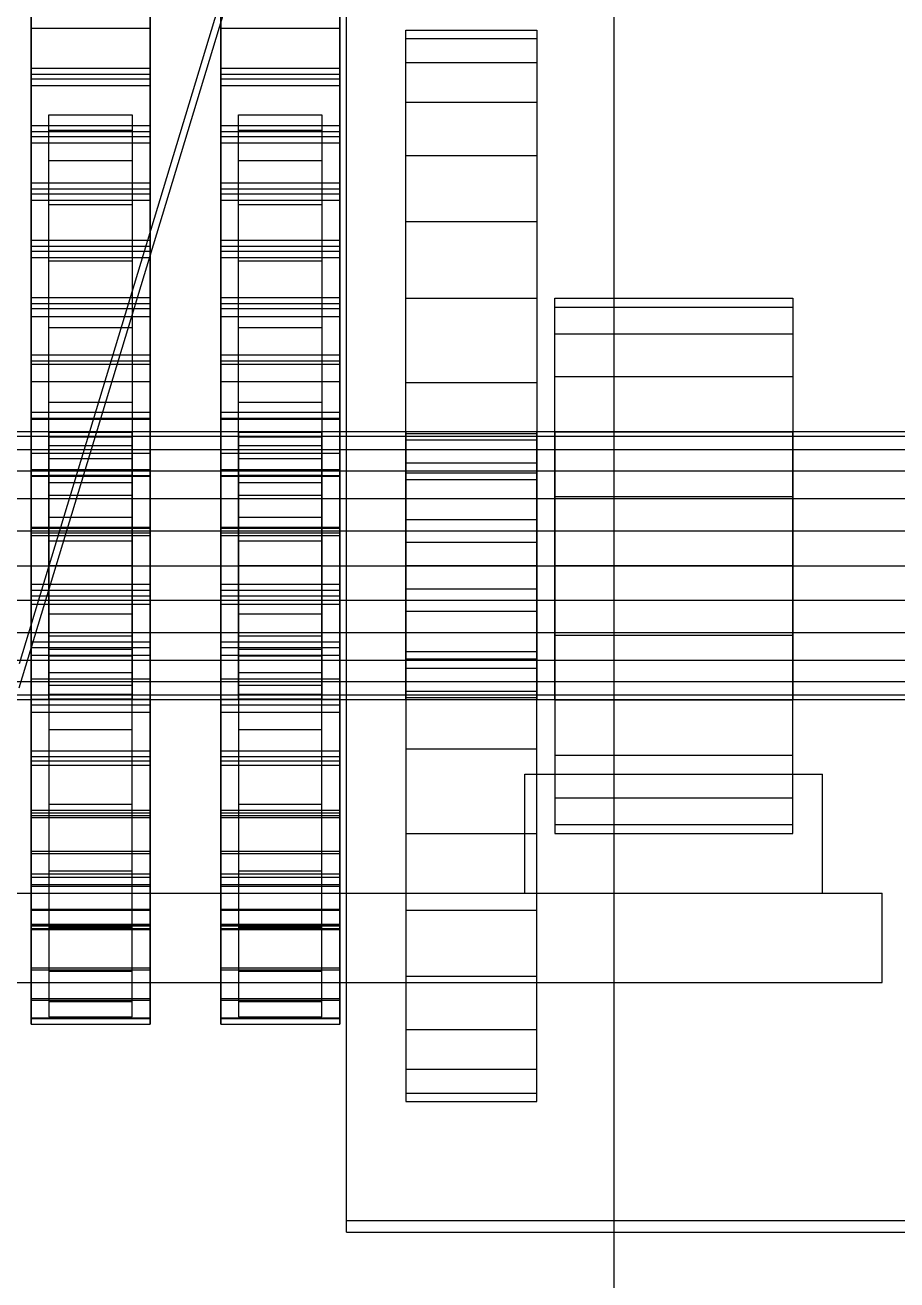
# Model space of a CAD drawing. Header units: millimetres. Extents: x -191664 to 191490, y -197311 to 10263.
# Drawn here: x 3951 to 4097.5, y -140303.5 to -140092.6 of the extents above; entities that cross this region are included whole.
import ezdxf

# ---------------------------------------------------------------- set-up
doc = ezdxf.new("R2010")
doc.units = ezdxf.units.MM
doc.layers.add('DET_secador_frontal', color=7, linetype='Continuous', lineweight=0)
doc.layers.add('R15_COTAS_TRANSPORTE_P', color=1, linetype='Continuous', lineweight=0)
doc.dimstyles.new('PLANTA_20', dxfattribs={"dimtxt": 50, "dimasz": 30, "dimexe": 30, "dimexo": 16, "dimgap": 20, "dimtad": 1, "dimtih": 1, "dimtoh": 1, "dimdec": 1, "dimzin": 0, "dimdsep": 46, "dimcen": 0.09, "dimadec": 0, "dimazin": 0, "dimtfac": 1, "dimtdec": 4, "dimtofl": 0, "dimtmove": 0, "dimatfit": 3, "dimfxl": 1, "dimtolj": 1, "dimtzin": 0, "dimarcsym": 0})

# ---------------------------------------------------------------- blocks, each defined once
blk = doc.blocks.new('*D133')
at = {"layer": 'Defpoints', "color": 0, "transparency": 16777216}
for p in [(439.69, -194147.98), (217.89, -194406.09), (-500, -194490), (-500, -194490), (500, -194490)]:
    blk.add_point(p, dxfattribs=at)
at = {"layer": 'R15_COTAS_TRANSPORTE_P', "color": 0, "lineweight": -2, "transparency": 16777216}
blk.add_arc((-500, -194490), 722.77, 2.37834, 17.62166, dxfattribs=at)
at = {"layer": 'R15_COTAS_TRANSPORTE_P', "color": 0, "transparency": 16777216}
for points in [[(184.12, -194272.81), (193.59, -194269.58), (179.18, -194242.8)], [(227.15, -194459.9), (217.15, -194460.11), (222.77, -194490)]]:
    blk.add_solid(points, dxfattribs=at)

msp = doc.modelspace()

# ---------------------------------------------------------------- linework, layer by layer
at = {"layer": 'DET_secador_frontal', "color": 55, "true_color": 0xb9a24b}
for p, q in [((4005, -140293.5), (4005, -139793.5)), ((4005, -140293.5), (4132, -140293.5)), ((4005, -140295.5), (4005, -140293.5)), ((4005, -140295.5), (4132, -140295.5))]:
    msp.add_line(p, q, dxfattribs=at)
at = {"layer": 'DET_secador_frontal', "color": 253, "true_color": 0x8d9da5}
for p, q in [((4050, -139870), (3950, -140200)), ((3950, -140204), (4050, -139874))]:
    msp.add_line(p, q, dxfattribs=at)
at = {"layer": 'DET_secador_frontal', "color": 252, "true_color": 0x798e91}
msp.add_line((4050, -140470), (4050, -139870), dxfattribs=at)
at = {"layer": 'DET_secador_frontal', "color": 8, "true_color": 0x657a85}
for p, q in [((3952, -140083.52), (3952, -140093.16)), ((3972, -140093.16), (3972, -140083.52)), ((3983.88, -140083.52), (3983.88, -140093.16)), ((4003.88, -140093.16), (4003.88, -140083.52)), ((3952, -140099.87), (3952, -140090.23)), ((3952, -140091.28), (3952, -140100.92)), ((3952, -140091.28), (3952, -140099.87)), ((3972, -140090.23), (3972, -140099.87)), ((3972, -140100.92), (3972, -140091.28)), ((3972, -140099.87), (3972, -140091.28)), ((3983.88, -140099.87), (3983.88, -140090.23)), ((3983.88, -140091.28), (3983.88, -140100.92)), ((3983.88, -140091.28), (3983.88, -140099.87)), ((4003.88, -140090.23), (4003.88, -140099.87)), ((4003.88, -140100.92), (4003.88, -140091.28)), ((4003.88, -140099.87), (4003.88, -140091.28)), ((3952, -140101.74), (3952, -140092.1)), ((3952, -140093.16), (3972, -140093.16)), ((3952, -140101.74), (3952, -140093.16)), ((3952, -140093.16), (3952, -140102.79)), ((3972, -140092.1), (3972, -140101.74)), ((3972, -140093.16), (3972, -140101.74)), ((3972, -140102.79), (3972, -140093.16)), ((3983.88, -140101.74), (3983.88, -140092.1)), ((3983.88, -140093.16), (4003.88, -140093.16)), ((3983.88, -140101.74), (3983.88, -140093.16)), ((3983.88, -140093.16), (3983.88, -140102.79)), ((4003.88, -140092.1), (4003.88, -140101.74)), ((4003.88, -140093.16), (4003.88, -140101.74)), ((4003.88, -140102.79), (4003.88, -140093.16)), ((3952, -140109.51), (3952, -140099.87)), ((3952, -140099.87), (3972, -140099.87)), ((3972, -140100.92), (3952, -140100.92)), ((3952, -140100.92), (3952, -140110.56)), ((3952, -140100.92), (3952, -140109.51)), ((3972, -140101.74), (3952, -140101.74)), ((3952, -140111.38), (3952, -140101.74)), ((3972, -140099.87), (3972, -140109.51)), ((3972, -140110.56), (3972, -140100.92)), ((3972, -140109.51), (3972, -140100.92)), ((3972, -140101.74), (3972, -140111.38)), ((3983.88, -140109.51), (3983.88, -140099.87)), ((3983.88, -140099.87), (4003.88, -140099.87)), ((4003.88, -140100.92), (3983.88, -140100.92)), ((3983.88, -140100.92), (3983.88, -140110.56)), ((3983.88, -140100.92), (3983.88, -140109.51)), ((4003.88, -140101.74), (3983.88, -140101.74)), ((3983.88, -140111.38), (3983.88, -140101.74)), ((4003.88, -140099.87), (4003.88, -140109.51)), ((4003.88, -140110.56), (4003.88, -140100.92)), ((4003.88, -140109.51), (4003.88, -140100.92)), ((4003.88, -140101.74), (4003.88, -140111.38)), ((3952, -140102.79), (3972, -140102.79)), ((3952, -140111.38), (3952, -140102.79)), ((3952, -140102.79), (3952, -140112.43)), ((3972, -140102.79), (3972, -140111.38)), ((3972, -140112.43), (3972, -140102.79)), ((3983.88, -140102.79), (4003.88, -140102.79)), ((3983.88, -140111.38), (3983.88, -140102.79)), ((3983.88, -140102.79), (3983.88, -140112.43)), ((4003.88, -140102.79), (4003.88, -140111.38)), ((4003.88, -140112.43), (4003.88, -140102.79)), ((3952, -140119.14), (3952, -140109.51)), ((3952, -140109.51), (3972, -140109.51)), ((3972, -140109.51), (3972, -140119.14)), ((3983.88, -140119.14), (3983.88, -140109.51)), ((3983.88, -140109.51), (4003.88, -140109.51)), ((4003.88, -140109.51), (4003.88, -140119.14)), ((3972, -140110.56), (3952, -140110.56)), ((3952, -140110.56), (3952, -140120.2)), ((3952, -140110.56), (3952, -140119.14)), ((3972, -140111.38), (3952, -140111.38)), ((3952, -140121.02), (3952, -140111.38)), ((3952, -140112.43), (3972, -140112.43)), ((3952, -140121.02), (3952, -140112.43)), ((3952, -140112.43), (3952, -140122.07)), ((3972, -140120.2), (3972, -140110.56)), ((3972, -140119.14), (3972, -140110.56)), ((3972, -140111.38), (3972, -140121.02)), ((3972, -140112.43), (3972, -140121.02)), ((3972, -140122.07), (3972, -140112.43)), ((4003.88, -140110.56), (3983.88, -140110.56)), ((3983.88, -140110.56), (3983.88, -140120.2)), ((3983.88, -140110.56), (3983.88, -140119.14)), ((4003.88, -140111.38), (3983.88, -140111.38)), ((3983.88, -140121.02), (3983.88, -140111.38)), ((3983.88, -140112.43), (4003.88, -140112.43)), ((3983.88, -140121.02), (3983.88, -140112.43)), ((3983.88, -140112.43), (3983.88, -140122.07)), ((4003.88, -140120.2), (4003.88, -140110.56)), ((4003.88, -140119.14), (4003.88, -140110.56)), ((4003.88, -140111.38), (4003.88, -140121.02)), ((4003.88, -140112.43), (4003.88, -140121.02)), ((4003.88, -140122.07), (4003.88, -140112.43)), ((3952, -140128.78), (3952, -140119.14)), ((3952, -140119.14), (3972, -140119.14)), ((3972, -140120.2), (3952, -140120.2)), ((3952, -140120.2), (3952, -140129.83)), ((3952, -140120.2), (3952, -140128.78)), ((3972, -140119.14), (3972, -140128.78)), ((3972, -140129.83), (3972, -140120.2)), ((3972, -140128.78), (3972, -140120.2)), ((3983.88, -140128.78), (3983.88, -140119.14)), ((3983.88, -140119.14), (4003.88, -140119.14)), ((4003.88, -140120.2), (3983.88, -140120.2)), ((3983.88, -140120.2), (3983.88, -140129.83)), ((3983.88, -140120.2), (3983.88, -140128.78)), ((4003.88, -140119.14), (4003.88, -140128.78)), ((4003.88, -140129.83), (4003.88, -140120.2)), ((4003.88, -140128.78), (4003.88, -140120.2)), ((3972, -140121.02), (3952, -140121.02)), ((3952, -140130.66), (3952, -140121.02)), ((3952, -140122.07), (3972, -140122.07)), ((3952, -140130.66), (3952, -140122.07)), ((3952, -140122.07), (3952, -140131.71)), ((3972, -140121.02), (3972, -140130.66)), ((3972, -140122.07), (3972, -140130.66)), ((3972, -140131.71), (3972, -140122.07)), ((4003.88, -140121.02), (3983.88, -140121.02)), ((3983.88, -140130.66), (3983.88, -140121.02)), ((3983.88, -140122.07), (4003.88, -140122.07)), ((3983.88, -140130.66), (3983.88, -140122.07)), ((3983.88, -140122.07), (3983.88, -140131.71)), ((4003.88, -140121.02), (4003.88, -140130.66)), ((4003.88, -140122.07), (4003.88, -140130.66)), ((4003.88, -140131.71), (4003.88, -140122.07)), ((3952, -140138.42), (3952, -140128.78)), ((3952, -140128.78), (3972, -140128.78)), ((3972, -140128.78), (3972, -140138.42)), ((3983.88, -140138.42), (3983.88, -140128.78)), ((3983.88, -140128.78), (4003.88, -140128.78)), ((4003.88, -140128.78), (4003.88, -140138.42)), ((3972, -140129.83), (3952, -140129.83)), ((3952, -140129.83), (3952, -140139.47)), ((3952, -140129.83), (3952, -140138.42)), ((3972, -140130.66), (3952, -140130.66)), ((3952, -140140.3), (3952, -140130.66)), ((3972, -140139.47), (3972, -140129.83)), ((3972, -140138.42), (3972, -140129.83)), ((3972, -140130.66), (3972, -140140.3)), ((4003.88, -140129.83), (3983.88, -140129.83)), ((3983.88, -140129.83), (3983.88, -140139.47)), ((3983.88, -140129.83), (3983.88, -140138.42)), ((4003.88, -140130.66), (3983.88, -140130.66)), ((3983.88, -140140.3), (3983.88, -140130.66)), ((4003.88, -140139.47), (4003.88, -140129.83)), ((4003.88, -140138.42), (4003.88, -140129.83)), ((4003.88, -140130.66), (4003.88, -140140.3)), ((3952, -140131.71), (3972, -140131.71)), ((3952, -140140.3), (3952, -140131.71)), ((3952, -140131.71), (3952, -140141.6)), ((3972, -140131.71), (3972, -140140.3)), ((3972, -140141.6), (3972, -140131.71)), ((3983.88, -140131.71), (4003.88, -140131.71)), ((3983.88, -140140.3), (3983.88, -140131.71)), ((3983.88, -140131.71), (3983.88, -140141.6)), ((4003.88, -140131.71), (4003.88, -140140.3)), ((4003.88, -140141.6), (4003.88, -140131.71)), ((3952, -140148.06), (3952, -140138.42)), ((3952, -140138.42), (3972, -140138.42)), ((3972, -140139.47), (3952, -140139.47)), ((3952, -140139.47), (3952, -140149.11)), ((3952, -140139.47), (3952, -140148.06)), ((3972, -140138.42), (3972, -140148.06)), ((3972, -140149.11), (3972, -140139.47)), ((3972, -140148.06), (3972, -140139.47)), ((3983.88, -140148.06), (3983.88, -140138.42)), ((3983.88, -140138.42), (4003.88, -140138.42)), ((4003.88, -140139.47), (3983.88, -140139.47)), ((3983.88, -140139.47), (3983.88, -140149.11)), ((3983.88, -140139.47), (3983.88, -140148.06)), ((4003.88, -140138.42), (4003.88, -140148.06)), ((4003.88, -140149.11), (4003.88, -140139.47)), ((4003.88, -140148.06), (4003.88, -140139.47)), ((3972, -140140.3), (3952, -140140.3)), ((3952, -140149.68), (3952, -140140.3)), ((3952, -140141.6), (3972, -140141.6)), ((3952, -140149.68), (3952, -140141.6)), ((3952, -140141.6), (3952, -140152.51)), ((3972, -140140.3), (3972, -140149.68)), ((3972, -140141.6), (3972, -140149.68)), ((3972, -140152.51), (3972, -140141.6)), ((4003.88, -140140.3), (3983.88, -140140.3)), ((3983.88, -140149.68), (3983.88, -140140.3)), ((3983.88, -140141.6), (4003.88, -140141.6)), ((3983.88, -140149.68), (3983.88, -140141.6)), ((3983.88, -140141.6), (3983.88, -140152.51)), ((4003.88, -140140.3), (4003.88, -140149.68)), ((4003.88, -140141.6), (4003.88, -140149.68)), ((4003.88, -140152.51), (4003.88, -140141.6)), ((3952, -140157.7), (3952, -140148.06)), ((3952, -140148.06), (3972, -140148.06)), ((3972, -140148.06), (3972, -140157.7)), ((3983.88, -140157.7), (3983.88, -140148.06)), ((3983.88, -140148.06), (4003.88, -140148.06)), ((4003.88, -140148.06), (4003.88, -140157.7)), ((3972, -140149.11), (3952, -140149.11)), ((3952, -140149.11), (3952, -140158.75)), ((3952, -140149.11), (3952, -140157.7)), ((3972, -140149.68), (3952, -140149.68)), ((3952, -140158.9), (3952, -140149.68)), ((3972, -140158.75), (3972, -140149.11)), ((3972, -140157.7), (3972, -140149.11)), ((3972, -140149.68), (3972, -140158.9)), ((4003.88, -140149.11), (3983.88, -140149.11)), ((3983.88, -140149.11), (3983.88, -140158.75)), ((3983.88, -140149.11), (3983.88, -140157.7)), ((4003.88, -140149.68), (3983.88, -140149.68)), ((3983.88, -140158.9), (3983.88, -140149.68)), ((4003.88, -140158.75), (4003.88, -140149.11)), ((4003.88, -140157.7), (4003.88, -140149.11)), ((4003.88, -140149.68), (4003.88, -140158.9)), ((3952, -140152.51), (3972, -140152.51)), ((3952, -140158.9), (3952, -140152.51)), ((3952, -140152.51), (3952, -140164.58)), ((3972, -140152.51), (3972, -140158.9)), ((3972, -140164.58), (3972, -140152.51)), ((3983.88, -140152.51), (4003.88, -140152.51)), ((3983.88, -140158.9), (3983.88, -140152.51)), ((3983.88, -140152.51), (3983.88, -140164.58)), ((4003.88, -140152.51), (4003.88, -140158.9)), ((4003.88, -140164.58), (4003.88, -140152.51)), ((3952, -140167.34), (3952, -140157.7)), ((3952, -140157.7), (3972, -140157.7)), ((3972, -140158.75), (3952, -140158.75)), ((3952, -140158.75), (3952, -140168.39)), ((3952, -140158.75), (3952, -140167.34)), ((3972, -140157.7), (3972, -140167.34)), ((3972, -140168.39), (3972, -140158.75)), ((3972, -140167.34), (3972, -140158.75)), ((3983.88, -140167.34), (3983.88, -140157.7)), ((3983.88, -140157.7), (4003.88, -140157.7)), ((4003.88, -140158.75), (3983.88, -140158.75)), ((3983.88, -140158.75), (3983.88, -140168.39)), ((3983.88, -140158.75), (3983.88, -140167.34)), ((4003.88, -140157.7), (4003.88, -140167.34)), ((4003.88, -140168.39), (4003.88, -140158.75)), ((4003.88, -140167.34), (4003.88, -140158.75)), ((3972, -140158.9), (3952, -140158.9)), ((3952, -140168.48), (3952, -140158.9)), ((3972, -140158.9), (3972, -140168.48)), ((4003.88, -140158.9), (3983.88, -140158.9)), ((3983.88, -140168.48), (3983.88, -140158.9)), ((4003.88, -140158.9), (4003.88, -140168.48)), ((3952, -140164.58), (3972, -140164.58)), ((3952, -140168.48), (3952, -140164.58)), ((3952, -140164.58), (3952, -140177.17)), ((3972, -140164.58), (3972, -140168.48)), ((3972, -140177.17), (3972, -140164.58)), ((3983.88, -140164.58), (4003.88, -140164.58)), ((3983.88, -140168.48), (3983.88, -140164.58)), ((3983.88, -140164.58), (3983.88, -140177.17)), ((4003.88, -140164.58), (4003.88, -140168.48)), ((4003.88, -140177.17), (4003.88, -140164.58)), ((3952, -140176.98), (3952, -140167.34)), ((3952, -140167.34), (3972, -140167.34)), ((3972, -140168.39), (3952, -140168.39)), ((3952, -140168.39), (3952, -140178.03)), ((3952, -140168.39), (3952, -140176.98)), ((3972, -140168.48), (3952, -140168.48)), ((3952, -140178.47), (3952, -140168.48)), ((3972, -140167.34), (3972, -140176.98)), ((3972, -140178.03), (3972, -140168.39)), ((3972, -140176.98), (3972, -140168.39)), ((3972, -140168.48), (3972, -140178.47)), ((3983.88, -140176.98), (3983.88, -140167.34)), ((3983.88, -140167.34), (4003.88, -140167.34)), ((4003.88, -140168.39), (3983.88, -140168.39)), ((3983.88, -140168.39), (3983.88, -140178.03)), ((3983.88, -140168.39), (3983.88, -140176.98)), ((4003.88, -140168.48), (3983.88, -140168.48)), ((3983.88, -140178.47), (3983.88, -140168.48)), ((4003.88, -140167.34), (4003.88, -140176.98)), ((4003.88, -140178.03), (4003.88, -140168.39)), ((4003.88, -140176.98), (4003.88, -140168.39)), ((4003.88, -140168.48), (4003.88, -140178.47)), ((3952, -140186.61), (3952, -140176.98)), ((3952, -140176.98), (3972, -140176.98)), ((3952, -140177.17), (3972, -140177.17)), ((3952, -140178.47), (3952, -140177.17)), ((3952, -140177.17), (3952, -140189.93)), ((3972, -140176.98), (3972, -140186.61)), ((3972, -140177.17), (3972, -140178.47)), ((3972, -140189.93), (3972, -140177.17)), ((3983.88, -140186.61), (3983.88, -140176.98)), ((3983.88, -140176.98), (4003.88, -140176.98)), ((3983.88, -140177.17), (4003.88, -140177.17)), ((3983.88, -140178.47), (3983.88, -140177.17)), ((3983.88, -140177.17), (3983.88, -140189.93)), ((4003.88, -140176.98), (4003.88, -140186.61)), ((4003.88, -140177.17), (4003.88, -140178.47)), ((4003.88, -140189.93), (4003.88, -140177.17)), ((3972, -140178.03), (3952, -140178.03)), ((3952, -140178.03), (3952, -140187.67)), ((3952, -140178.03), (3952, -140186.61)), ((3972, -140178.47), (3952, -140178.47)), ((3952, -140188.6), (3952, -140178.47)), ((3972, -140187.67), (3972, -140178.03)), ((3972, -140186.61), (3972, -140178.03)), ((3972, -140178.47), (3972, -140188.6)), ((4003.88, -140178.03), (3983.88, -140178.03)), ((3983.88, -140178.03), (3983.88, -140187.67)), ((3983.88, -140178.03), (3983.88, -140186.61)), ((4003.88, -140178.47), (3983.88, -140178.47)), ((3983.88, -140188.6), (3983.88, -140178.47)), ((4003.88, -140187.67), (4003.88, -140178.03)), ((4003.88, -140186.61), (4003.88, -140178.03)), ((4003.88, -140178.47), (4003.88, -140188.6)), ((3952, -140196.25), (3952, -140186.61)), ((3952, -140186.61), (3972, -140186.61)), ((3972, -140187.67), (3952, -140187.67)), ((3952, -140187.67), (3952, -140197.3)), ((3952, -140187.67), (3952, -140196.25)), ((3972, -140186.61), (3972, -140196.25)), ((3972, -140197.3), (3972, -140187.67)), ((3972, -140196.25), (3972, -140187.67)), ((3983.88, -140196.25), (3983.88, -140186.61)), ((3983.88, -140186.61), (4003.88, -140186.61)), ((4003.88, -140187.67), (3983.88, -140187.67)), ((3983.88, -140187.67), (3983.88, -140197.3)), ((3983.88, -140187.67), (3983.88, -140196.25)), ((4003.88, -140186.61), (4003.88, -140196.25)), ((4003.88, -140197.3), (4003.88, -140187.67)), ((4003.88, -140196.25), (4003.88, -140187.67)), ((3972, -140188.6), (3952, -140188.6)), ((3952, -140188.6), (3952, -140189.93)), ((3952, -140198.59), (3952, -140188.6)), ((3952, -140189.93), (3972, -140189.93)), ((3952, -140189.93), (3952, -140202.51)), ((3972, -140189.93), (3972, -140188.6)), ((3972, -140188.6), (3972, -140198.59)), ((3972, -140202.51), (3972, -140189.93)), ((4003.88, -140188.6), (3983.88, -140188.6)), ((3983.88, -140188.6), (3983.88, -140189.93)), ((3983.88, -140198.59), (3983.88, -140188.6)), ((3983.88, -140189.93), (4003.88, -140189.93)), ((3983.88, -140189.93), (3983.88, -140202.51)), ((4003.88, -140189.93), (4003.88, -140188.6)), ((4003.88, -140188.6), (4003.88, -140198.59)), ((4003.88, -140202.51), (4003.88, -140189.93)), ((3952, -140205.89), (3952, -140196.25)), ((3952, -140196.25), (3972, -140196.25)), ((3972, -140196.25), (3972, -140205.89)), ((3983.88, -140205.89), (3983.88, -140196.25)), ((3983.88, -140196.25), (4003.88, -140196.25)), ((4003.88, -140196.25), (4003.88, -140205.89)), ((3972, -140197.3), (3952, -140197.3)), ((3952, -140197.3), (3952, -140206.94)), ((3952, -140197.3), (3952, -140205.89)), ((3972, -140198.59), (3952, -140198.59)), ((3952, -140198.59), (3952, -140202.51)), ((3952, -140208.17), (3952, -140198.59)), ((3972, -140206.94), (3972, -140197.3)), ((3972, -140205.89), (3972, -140197.3)), ((3972, -140202.51), (3972, -140198.59)), ((3972, -140198.59), (3972, -140208.17)), ((4003.88, -140197.3), (3983.88, -140197.3)), ((3983.88, -140197.3), (3983.88, -140206.94)), ((3983.88, -140197.3), (3983.88, -140205.89)), ((4003.88, -140198.59), (3983.88, -140198.59)), ((3983.88, -140198.59), (3983.88, -140202.51)), ((3983.88, -140208.17), (3983.88, -140198.59)), ((4003.88, -140206.94), (4003.88, -140197.3)), ((4003.88, -140205.89), (4003.88, -140197.3)), ((4003.88, -140202.51), (4003.88, -140198.59)), ((4003.88, -140198.59), (4003.88, -140208.17)), ((3952, -140202.51), (3972, -140202.51)), ((3952, -140202.51), (3952, -140214.57)), ((3972, -140214.57), (3972, -140202.51)), ((3983.88, -140202.51), (4003.88, -140202.51)), ((3983.88, -140202.51), (3983.88, -140214.57)), ((4003.88, -140214.57), (4003.88, -140202.51)), ((3952, -140215.53), (3952, -140205.89)), ((3952, -140205.89), (3972, -140205.89)), ((3972, -140206.94), (3952, -140206.94)), ((3952, -140206.94), (3952, -140216.31)), ((3952, -140206.94), (3952, -140215.53)), ((3972, -140205.89), (3972, -140215.53)), ((3972, -140216.31), (3972, -140206.94)), ((3972, -140215.53), (3972, -140206.94)), ((3983.88, -140215.53), (3983.88, -140205.89)), ((3983.88, -140205.89), (4003.88, -140205.89)), ((4003.88, -140206.94), (3983.88, -140206.94)), ((3983.88, -140206.94), (3983.88, -140216.31)), ((3983.88, -140206.94), (3983.88, -140215.53)), ((4003.88, -140205.89), (4003.88, -140215.53)), ((4003.88, -140216.31), (4003.88, -140206.94)), ((4003.88, -140215.53), (4003.88, -140206.94)), ((3972, -140208.17), (3952, -140208.17)), ((3952, -140208.17), (3952, -140214.57)), ((3952, -140217.07), (3952, -140208.17)), ((3972, -140214.57), (3972, -140208.17)), ((3972, -140208.17), (3972, -140217.07)), ((4003.88, -140208.17), (3983.88, -140208.17)), ((3983.88, -140208.17), (3983.88, -140214.57)), ((3983.88, -140217.07), (3983.88, -140208.17)), ((4003.88, -140214.57), (4003.88, -140208.17)), ((4003.88, -140208.17), (4003.88, -140217.07)), ((3952, -140214.57), (3972, -140214.57)), ((3952, -140214.57), (3952, -140225.78)), ((3952, -140225.44), (3952, -140215.53)), ((3952, -140215.53), (3972, -140215.53)), ((3972, -140225.78), (3972, -140214.57)), ((3972, -140215.53), (3972, -140225.44)), ((3983.88, -140214.57), (4003.88, -140214.57)), ((3983.88, -140214.57), (3983.88, -140225.78)), ((3983.88, -140225.44), (3983.88, -140215.53)), ((3983.88, -140215.53), (4003.88, -140215.53)), ((4003.88, -140225.78), (4003.88, -140214.57)), ((4003.88, -140215.53), (4003.88, -140225.44)), ((3972, -140216.31), (3952, -140216.31)), ((3952, -140216.31), (3952, -140224.62)), ((3952, -140216.31), (3952, -140225.44)), ((3972, -140217.07), (3952, -140217.07)), ((3952, -140217.07), (3952, -140225.78)), ((3952, -140225.05), (3952, -140217.07)), ((3972, -140224.62), (3972, -140216.31)), ((3972, -140225.44), (3972, -140216.31)), ((3972, -140225.78), (3972, -140217.07)), ((3972, -140217.07), (3972, -140225.05)), ((4003.88, -140216.31), (3983.88, -140216.31)), ((3983.88, -140216.31), (3983.88, -140224.62)), ((3983.88, -140216.31), (3983.88, -140225.44)), ((4003.88, -140217.07), (3983.88, -140217.07)), ((3983.88, -140217.07), (3983.88, -140225.78)), ((3983.88, -140225.05), (3983.88, -140217.07)), ((4003.88, -140224.62), (4003.88, -140216.31)), ((4003.88, -140225.44), (4003.88, -140216.31)), ((4003.88, -140225.78), (4003.88, -140217.07)), ((4003.88, -140217.07), (4003.88, -140225.05)), ((3972, -140224.62), (3952, -140224.62)), ((3952, -140224.62), (3952, -140231.53)), ((3952, -140224.62), (3952, -140235.29)), ((3972, -140225.05), (3952, -140225.05)), ((3952, -140225.05), (3952, -140235.83)), ((3952, -140231.89), (3952, -140225.05)), ((3952, -140235.29), (3952, -140225.44)), ((3952, -140225.44), (3972, -140225.44)), ((3952, -140225.78), (3972, -140225.78)), ((3952, -140225.78), (3952, -140235.83)), ((3972, -140231.53), (3972, -140224.62)), ((3972, -140235.29), (3972, -140224.62)), ((3972, -140235.83), (3972, -140225.05)), ((3972, -140225.05), (3972, -140231.89)), ((3972, -140225.44), (3972, -140235.29)), ((3972, -140235.83), (3972, -140225.78)), ((4003.88, -140224.62), (3983.88, -140224.62)), ((3983.88, -140224.62), (3983.88, -140231.53)), ((3983.88, -140224.62), (3983.88, -140235.29)), ((4003.88, -140225.05), (3983.88, -140225.05)), ((3983.88, -140225.05), (3983.88, -140235.83)), ((3983.88, -140231.89), (3983.88, -140225.05)), ((3983.88, -140235.29), (3983.88, -140225.44)), ((3983.88, -140225.44), (4003.88, -140225.44)), ((3983.88, -140225.78), (4003.88, -140225.78)), ((3983.88, -140225.78), (3983.88, -140235.83)), ((4003.88, -140231.53), (4003.88, -140224.62)), ((4003.88, -140235.29), (4003.88, -140224.62)), ((4003.88, -140235.83), (4003.88, -140225.05)), ((4003.88, -140225.05), (4003.88, -140231.89)), ((4003.88, -140225.44), (4003.88, -140235.29)), ((4003.88, -140235.83), (4003.88, -140225.78)), ((3972, -140231.53), (3952, -140231.53)), ((3952, -140231.53), (3952, -140237.12)), ((3952, -140231.53), (3952, -140244)), ((3972, -140231.89), (3952, -140231.89)), ((3952, -140231.89), (3952, -140244.45)), ((3952, -140237.4), (3952, -140231.89)), ((3972, -140237.12), (3972, -140231.53)), ((3972, -140244), (3972, -140231.53)), ((3972, -140244.45), (3972, -140231.89)), ((3972, -140231.89), (3972, -140237.4)), ((4003.88, -140231.53), (3983.88, -140231.53)), ((3983.88, -140231.53), (3983.88, -140237.12)), ((3983.88, -140231.53), (3983.88, -140244)), ((4003.88, -140231.89), (3983.88, -140231.89)), ((3983.88, -140231.89), (3983.88, -140244.45)), ((3983.88, -140237.4), (3983.88, -140231.89)), ((4003.88, -140237.12), (4003.88, -140231.53)), ((4003.88, -140244), (4003.88, -140231.53)), ((4003.88, -140244.45), (4003.88, -140231.89)), ((4003.88, -140231.89), (4003.88, -140237.4)), ((3952, -140244), (3952, -140235.29)), ((3952, -140235.29), (3972, -140235.29)), ((3952, -140235.83), (3972, -140235.83)), ((3952, -140235.83), (3952, -140244.45)), ((3972, -140235.29), (3972, -140244)), ((3972, -140244.45), (3972, -140235.83)), ((3983.88, -140244), (3983.88, -140235.29)), ((3983.88, -140235.29), (4003.88, -140235.29)), ((3983.88, -140235.83), (4003.88, -140235.83)), ((3983.88, -140235.83), (3983.88, -140244.45)), ((4003.88, -140235.29), (4003.88, -140244)), ((4003.88, -140244.45), (4003.88, -140235.83)), ((3972, -140237.12), (3952, -140237.12)), ((3952, -140237.12), (3952, -140241.25)), ((3952, -140237.12), (3952, -140251.04)), ((3972, -140237.4), (3952, -140237.4)), ((3952, -140237.4), (3952, -140251.39)), ((3952, -140241.44), (3952, -140237.4)), ((3972, -140241.25), (3972, -140237.12)), ((3972, -140251.04), (3972, -140237.12)), ((3972, -140251.39), (3972, -140237.4)), ((3972, -140237.4), (3972, -140241.44)), ((4003.88, -140237.12), (3983.88, -140237.12)), ((3983.88, -140237.12), (3983.88, -140241.25)), ((3983.88, -140237.12), (3983.88, -140251.04)), ((4003.88, -140237.4), (3983.88, -140237.4)), ((3983.88, -140237.4), (3983.88, -140251.39)), ((3983.88, -140241.44), (3983.88, -140237.4)), ((4003.88, -140241.25), (4003.88, -140237.12)), ((4003.88, -140251.04), (4003.88, -140237.12)), ((4003.88, -140251.39), (4003.88, -140237.4)), ((4003.88, -140237.4), (4003.88, -140241.44)), ((3972, -140241.25), (3952, -140241.25)), ((3952, -140241.25), (3952, -140243.79)), ((3952, -140241.25), (3952, -140256.24)), ((3972, -140241.44), (3952, -140241.44)), ((3952, -140241.44), (3952, -140256.48)), ((3952, -140243.88), (3952, -140241.44)), ((3972, -140243.79), (3972, -140241.25)), ((3972, -140256.24), (3972, -140241.25)), ((3972, -140256.48), (3972, -140241.44)), ((3972, -140241.44), (3972, -140243.88)), ((4003.88, -140241.25), (3983.88, -140241.25)), ((3983.88, -140241.25), (3983.88, -140243.79)), ((3983.88, -140241.25), (3983.88, -140256.24)), ((4003.88, -140241.44), (3983.88, -140241.44)), ((3983.88, -140241.44), (3983.88, -140256.48)), ((3983.88, -140243.88), (3983.88, -140241.44)), ((4003.88, -140243.79), (4003.88, -140241.25)), ((4003.88, -140256.24), (4003.88, -140241.25)), ((4003.88, -140256.48), (4003.88, -140241.44)), ((4003.88, -140241.44), (4003.88, -140243.88)), ((3972, -140243.79), (3952, -140243.79)), ((3952, -140243.79), (3952, -140244.68)), ((3952, -140243.79), (3952, -140259.44)), ((3972, -140243.88), (3952, -140243.88)), ((3952, -140243.88), (3952, -140259.56)), ((3952, -140244.68), (3952, -140243.88)), ((3952, -140251.04), (3952, -140244)), ((3952, -140244), (3972, -140244)), ((3952, -140244.45), (3972, -140244.45)), ((3952, -140244.45), (3952, -140251.39)), ((3972, -140244.68), (3952, -140244.68)), ((3952, -140244.68), (3952, -140260.55)), ((3972, -140244.68), (3972, -140243.79)), ((3972, -140259.44), (3972, -140243.79)), ((3972, -140259.56), (3972, -140243.88)), ((3972, -140243.88), (3972, -140244.68)), ((3972, -140244), (3972, -140251.04)), ((3972, -140251.39), (3972, -140244.45)), ((3972, -140260.55), (3972, -140244.68)), ((4003.88, -140243.79), (3983.88, -140243.79)), ((3983.88, -140243.79), (3983.88, -140244.68)), ((3983.88, -140243.79), (3983.88, -140259.44)), ((4003.88, -140243.88), (3983.88, -140243.88)), ((3983.88, -140243.88), (3983.88, -140259.56)), ((3983.88, -140244.68), (3983.88, -140243.88)), ((3983.88, -140251.04), (3983.88, -140244)), ((3983.88, -140244), (4003.88, -140244)), ((3983.88, -140244.45), (4003.88, -140244.45)), ((3983.88, -140244.45), (3983.88, -140251.39)), ((4003.88, -140244.68), (3983.88, -140244.68)), ((3983.88, -140244.68), (3983.88, -140260.55)), ((4003.88, -140244.68), (4003.88, -140243.79)), ((4003.88, -140259.44), (4003.88, -140243.79)), ((4003.88, -140259.56), (4003.88, -140243.88)), ((4003.88, -140243.88), (4003.88, -140244.68)), ((4003.88, -140244), (4003.88, -140251.04)), ((4003.88, -140251.39), (4003.88, -140244.45)), ((4003.88, -140260.55), (4003.88, -140244.68)), ((3952, -140256.24), (3952, -140251.04)), ((3952, -140251.04), (3972, -140251.04)), ((3952, -140251.39), (3972, -140251.39)), ((3952, -140251.39), (3952, -140256.48)), ((3972, -140251.04), (3972, -140256.24)), ((3972, -140256.48), (3972, -140251.39)), ((3983.88, -140256.24), (3983.88, -140251.04)), ((3983.88, -140251.04), (4003.88, -140251.04)), ((3983.88, -140251.39), (4003.88, -140251.39)), ((3983.88, -140251.39), (3983.88, -140256.48)), ((4003.88, -140251.04), (4003.88, -140256.24)), ((4003.88, -140256.48), (4003.88, -140251.39)), ((3952, -140259.44), (3952, -140256.24)), ((3952, -140256.24), (3972, -140256.24)), ((3952, -140256.48), (3972, -140256.48)), ((3952, -140256.48), (3952, -140259.56)), ((3972, -140256.24), (3972, -140259.44)), ((3972, -140259.56), (3972, -140256.48)), ((3983.88, -140259.44), (3983.88, -140256.24)), ((3983.88, -140256.24), (4003.88, -140256.24)), ((3983.88, -140256.48), (4003.88, -140256.48)), ((3983.88, -140256.48), (3983.88, -140259.56)), ((4003.88, -140256.24), (4003.88, -140259.44)), ((4003.88, -140259.56), (4003.88, -140256.48)), ((3952, -140260.55), (3952, -140259.44)), ((3952, -140259.44), (3972, -140259.44)), ((3952, -140259.56), (3972, -140259.56)), ((3952, -140259.56), (3952, -140260.55)), ((3972, -140259.44), (3972, -140260.55)), ((3972, -140260.55), (3972, -140259.56)), ((3983.88, -140260.55), (3983.88, -140259.44)), ((3983.88, -140259.44), (4003.88, -140259.44)), ((3983.88, -140259.56), (4003.88, -140259.56)), ((3983.88, -140259.56), (3983.88, -140260.55)), ((4003.88, -140259.44), (4003.88, -140260.55)), ((4003.88, -140260.55), (4003.88, -140259.56)), ((3952, -140260.55), (3972, -140260.55)), ((3983.88, -140260.55), (4003.88, -140260.55))]:
    msp.add_line(p, q, dxfattribs=at)
at = {"layer": 'DET_secador_frontal', "color": 252, "true_color": 0x8ba19a}
for p, q in [((4015, -140094.87), (4015, -140093.5)), ((4015, -140093.5), (4037, -140093.5)), ((4015, -140161), (4015, -140093.5)), ((4037, -140093.5), (4037, -140094.87)), ((4037, -140093.5), (4037, -140161)), ((4015, -140098.93), (4015, -140094.87)), ((4015, -140094.87), (4037, -140094.87)), ((4015, -140161.34), (4015, -140094.87)), ((4037, -140094.87), (4037, -140098.93)), ((4037, -140094.87), (4037, -140161.34)), ((4015, -140105.56), (4015, -140098.93)), ((4015, -140098.93), (4037, -140098.93)), ((4015, -140162.36), (4015, -140098.93)), ((4037, -140098.93), (4037, -140105.56)), ((4037, -140098.93), (4037, -140162.36)), ((4015, -140114.56), (4015, -140105.56)), ((4015, -140105.56), (4037, -140105.56)), ((4015, -140164.01), (4015, -140105.56)), ((4037, -140105.56), (4037, -140114.56)), ((4037, -140105.56), (4037, -140164.01)), ((3955, -140110.29), (3955, -140107.71)), ((3955, -140107.71), (3969, -140107.71)), ((3955, -140161.1), (3955, -140107.71)), ((3969, -140107.71), (3969, -140110.29)), ((3969, -140107.71), (3969, -140161.1)), ((3986.88, -140110.29), (3986.88, -140107.71)), ((3986.88, -140107.71), (4000.88, -140107.71)), ((3986.88, -140161.1), (3986.88, -140107.71)), ((4000.88, -140107.71), (4000.88, -140110.29)), ((4000.88, -140107.71), (4000.88, -140161.1)), ((3955, -140115.36), (3955, -140110.29)), ((3955, -140110.29), (3969, -140110.29)), ((3955, -140161.86), (3955, -140110.29)), ((3969, -140110.29), (3969, -140115.36)), ((3969, -140110.29), (3969, -140161.86)), ((3986.88, -140115.36), (3986.88, -140110.29)), ((3986.88, -140110.29), (4000.88, -140110.29)), ((3986.88, -140161.86), (3986.88, -140110.29)), ((4000.88, -140110.29), (4000.88, -140115.36)), ((4000.88, -140110.29), (4000.88, -140161.86)), ((4015, -140125.65), (4015, -140114.56)), ((4015, -140114.56), (4037, -140114.56)), ((4015, -140166.26), (4015, -140114.56)), ((4037, -140114.56), (4037, -140125.65)), ((4037, -140114.56), (4037, -140166.26)), ((3955, -140122.76), (3955, -140115.36)), ((3955, -140115.36), (3969, -140115.36)), ((3955, -140163.36), (3955, -140115.36)), ((3969, -140115.36), (3969, -140122.76)), ((3969, -140115.36), (3969, -140163.36)), ((3986.88, -140122.76), (3986.88, -140115.36)), ((3986.88, -140115.36), (4000.88, -140115.36)), ((3986.88, -140163.36), (3986.88, -140115.36)), ((4000.88, -140115.36), (4000.88, -140122.76)), ((4000.88, -140115.36), (4000.88, -140163.36)), ((3955, -140132.22), (3955, -140122.76)), ((3955, -140122.76), (3969, -140122.76)), ((3955, -140165.54), (3955, -140122.76)), ((3969, -140122.76), (3969, -140132.22)), ((3969, -140122.76), (3969, -140165.54)), ((3986.88, -140132.22), (3986.88, -140122.76)), ((3986.88, -140122.76), (4000.88, -140122.76)), ((3986.88, -140165.54), (3986.88, -140122.76)), ((4000.88, -140122.76), (4000.88, -140132.22)), ((4000.88, -140122.76), (4000.88, -140165.54)), ((4015, -140138.5), (4015, -140125.65)), ((4015, -140125.65), (4037, -140125.65)), ((4015, -140169.04), (4015, -140125.65)), ((4037, -140125.65), (4037, -140138.5)), ((4037, -140125.65), (4037, -140169.04)), ((3955, -140143.43), (3955, -140132.22)), ((3955, -140132.22), (3969, -140132.22)), ((3955, -140168.34), (3955, -140132.22)), ((3969, -140132.22), (3969, -140143.43)), ((3969, -140132.22), (3969, -140168.34)), ((3986.88, -140143.43), (3986.88, -140132.22)), ((3986.88, -140132.22), (4000.88, -140132.22)), ((3986.88, -140168.34), (3986.88, -140132.22)), ((4000.88, -140132.22), (4000.88, -140143.43)), ((4000.88, -140132.22), (4000.88, -140168.34)), ((4015, -140152.72), (4015, -140138.5)), ((4015, -140138.5), (4037, -140138.5)), ((4015, -140172.25), (4015, -140138.5)), ((4037, -140138.5), (4037, -140152.72)), ((4037, -140138.5), (4037, -140172.25)), ((4040, -140140.03), (4040, -140138.5)), ((4040, -140138.5), (4080, -140138.5)), ((4040, -140161), (4040, -140138.5)), ((4080, -140138.5), (4080, -140140.03)), ((4080, -140138.5), (4080, -140161)), ((4040, -140144.53), (4040, -140140.03)), ((4040, -140140.03), (4080, -140140.03)), ((4040, -140161.77), (4040, -140140.03)), ((4080, -140140.03), (4080, -140144.53)), ((4080, -140140.03), (4080, -140161.77)), ((3955, -140156), (3955, -140143.43)), ((3955, -140143.43), (3969, -140143.43)), ((3955, -140171.66), (3955, -140143.43)), ((3969, -140143.43), (3969, -140156)), ((3969, -140143.43), (3969, -140171.66)), ((3986.88, -140156), (3986.88, -140143.43)), ((3986.88, -140143.43), (4000.88, -140143.43)), ((3986.88, -140171.66), (3986.88, -140143.43)), ((4000.88, -140143.43), (4000.88, -140156)), ((4000.88, -140143.43), (4000.88, -140171.66)), ((4040, -140151.68), (4040, -140144.53)), ((4040, -140144.53), (4080, -140144.53)), ((4040, -140164.01), (4040, -140144.53)), ((4080, -140144.53), (4080, -140151.68)), ((4080, -140144.53), (4080, -140164.01)), ((4040, -140161), (4040, -140151.68)), ((4040, -140151.68), (4080, -140151.68)), ((4040, -140167.59), (4040, -140151.68)), ((4080, -140151.68), (4080, -140161)), ((4080, -140151.68), (4080, -140167.59)), ((4015, -140167.87), (4015, -140152.72)), ((4015, -140152.72), (4037, -140152.72)), ((4015, -140175.8), (4015, -140152.72)), ((4037, -140152.72), (4037, -140167.87)), ((4037, -140152.72), (4037, -140175.8)), ((3955, -140169.51), (3955, -140156)), ((3955, -140156), (3969, -140156)), ((3955, -140175.37), (3955, -140156)), ((3969, -140156), (3969, -140169.51)), ((3969, -140156), (3969, -140175.37)), ((3986.88, -140169.51), (3986.88, -140156)), ((3986.88, -140156), (4000.88, -140156)), ((3986.88, -140175.37), (3986.88, -140156)), ((4000.88, -140156), (4000.88, -140169.51)), ((4000.88, -140156), (4000.88, -140175.37)), ((3955, -140161.1), (3955, -140161.86)), ((3969, -140161.1), (3955, -140161.1)), ((3955, -140161.86), (3955, -140163.36)), ((3969, -140161.86), (3955, -140161.86)), ((3969, -140161.86), (3969, -140161.1)), ((3969, -140163.36), (3969, -140161.86)), ((3986.88, -140161.1), (3986.88, -140161.86)), ((4000.88, -140161.1), (3986.88, -140161.1)), ((3986.88, -140161.86), (3986.88, -140163.36)), ((4000.88, -140161.86), (3986.88, -140161.86)), ((4000.88, -140161.86), (4000.88, -140161.1)), ((4000.88, -140163.36), (4000.88, -140161.86)), ((4015, -140161), (4015, -140161.34)), ((4037, -140161), (4015, -140161)), ((4015, -140161.34), (4015, -140162.36)), ((4037, -140161.34), (4015, -140161.34)), ((4015, -140162.36), (4015, -140164.01)), ((4037, -140162.36), (4015, -140162.36)), ((4037, -140161.34), (4037, -140161)), ((4037, -140162.36), (4037, -140161.34)), ((4037, -140164.01), (4037, -140162.36)), ((4040, -140171.85), (4040, -140161)), ((4040, -140161), (4080, -140161)), ((4040, -140172.25), (4040, -140161)), ((4040, -140161), (4040, -140161.77)), ((4040, -140161.77), (4040, -140164.01)), ((4080, -140161.77), (4040, -140161.77)), ((4080, -140161), (4080, -140171.85)), ((4080, -140161), (4080, -140172.25)), ((4080, -140161.77), (4080, -140161)), ((4080, -140164.01), (4080, -140161.77)), ((3955, -140163.36), (3955, -140165.54)), ((3969, -140163.36), (3955, -140163.36)), ((3969, -140165.54), (3969, -140163.36)), ((3986.88, -140163.36), (3986.88, -140165.54)), ((4000.88, -140163.36), (3986.88, -140163.36)), ((4000.88, -140165.54), (4000.88, -140163.36)), ((4015, -140164.01), (4015, -140166.26)), ((4037, -140164.01), (4015, -140164.01)), ((4037, -140166.26), (4037, -140164.01)), ((4040, -140164.01), (4040, -140167.59)), ((4080, -140164.01), (4040, -140164.01)), ((4080, -140167.59), (4080, -140164.01)), ((3955, -140165.54), (3955, -140168.34)), ((3969, -140165.54), (3955, -140165.54)), ((3969, -140168.34), (3969, -140165.54)), ((3986.88, -140165.54), (3986.88, -140168.34)), ((4000.88, -140165.54), (3986.88, -140165.54)), ((4000.88, -140168.34), (4000.88, -140165.54)), ((4015, -140166.26), (4015, -140169.04)), ((4037, -140166.26), (4015, -140166.26)), ((4037, -140169.04), (4037, -140166.26)), ((3955, -140168.34), (3955, -140171.66)), ((3969, -140168.34), (3955, -140168.34)), ((3969, -140171.66), (3969, -140168.34)), ((3986.88, -140168.34), (3986.88, -140171.66)), ((4000.88, -140168.34), (3986.88, -140168.34)), ((4000.88, -140171.66), (4000.88, -140168.34)), ((4015, -140183.5), (4015, -140167.87)), ((4015, -140167.87), (4037, -140167.87)), ((4015, -140179.59), (4015, -140167.87)), ((4015, -140169.04), (4015, -140172.25)), ((4037, -140169.04), (4015, -140169.04)), ((4037, -140167.87), (4037, -140183.5)), ((4037, -140167.87), (4037, -140179.59)), ((4037, -140172.25), (4037, -140169.04)), ((4040, -140167.59), (4040, -140172.25)), ((4080, -140167.59), (4040, -140167.59)), ((4080, -140172.25), (4080, -140167.59)), ((3955, -140183.5), (3955, -140169.51)), ((3955, -140169.51), (3969, -140169.51)), ((3955, -140179.37), (3955, -140169.51)), ((3969, -140169.51), (3969, -140183.5)), ((3969, -140169.51), (3969, -140179.37)), ((3986.88, -140183.5), (3986.88, -140169.51)), ((3986.88, -140169.51), (4000.88, -140169.51)), ((3986.88, -140179.37), (3986.88, -140169.51)), ((4000.88, -140169.51), (4000.88, -140183.5)), ((4000.88, -140169.51), (4000.88, -140179.37)), ((3955, -140171.66), (3955, -140175.37)), ((3969, -140171.66), (3955, -140171.66)), ((3969, -140175.37), (3969, -140171.66)), ((3986.88, -140171.66), (3986.88, -140175.37)), ((4000.88, -140171.66), (3986.88, -140171.66)), ((4000.88, -140175.37), (4000.88, -140171.66)), ((4015, -140172.25), (4015, -140175.8)), ((4037, -140172.25), (4015, -140172.25)), ((4037, -140175.8), (4037, -140172.25)), ((4040, -140183.5), (4040, -140171.85)), ((4040, -140171.85), (4080, -140171.85)), ((4040, -140177.68), (4040, -140171.85)), ((4040, -140172.25), (4040, -140177.68)), ((4080, -140172.25), (4040, -140172.25)), ((4080, -140171.85), (4080, -140183.5)), ((4080, -140171.85), (4080, -140177.68)), ((4080, -140177.68), (4080, -140172.25)), ((3955, -140175.37), (3955, -140179.37)), ((3969, -140175.37), (3955, -140175.37)), ((3969, -140179.37), (3969, -140175.37)), ((3986.88, -140175.37), (3986.88, -140179.37)), ((4000.88, -140175.37), (3986.88, -140175.37)), ((4000.88, -140179.37), (4000.88, -140175.37)), ((4015, -140175.8), (4015, -140179.59)), ((4037, -140175.8), (4015, -140175.8)), ((4037, -140179.59), (4037, -140175.8)), ((4040, -140177.68), (4040, -140183.5)), ((4080, -140177.68), (4040, -140177.68)), ((4080, -140183.5), (4080, -140177.68)), ((3955, -140179.37), (3955, -140183.5)), ((3969, -140179.37), (3955, -140179.37)), ((3969, -140183.5), (3969, -140179.37)), ((3986.88, -140179.37), (3986.88, -140183.5)), ((4000.88, -140179.37), (3986.88, -140179.37)), ((4000.88, -140183.5), (4000.88, -140179.37)), ((4015, -140179.59), (4015, -140183.5)), ((4037, -140179.59), (4015, -140179.59)), ((4037, -140183.5), (4037, -140179.59)), ((3969, -140183.5), (3955, -140183.5)), ((3955, -140183.5), (3955, -140197.49)), ((3955, -140187.63), (3955, -140183.5)), ((3969, -140197.49), (3969, -140183.5)), ((3969, -140183.5), (3969, -140187.63)), ((4000.88, -140183.5), (3986.88, -140183.5)), ((3986.88, -140183.5), (3986.88, -140197.49)), ((3986.88, -140187.63), (3986.88, -140183.5)), ((4000.88, -140197.49), (4000.88, -140183.5)), ((4000.88, -140183.5), (4000.88, -140187.63)), ((4037, -140183.5), (4015, -140183.5)), ((4015, -140183.5), (4015, -140199.13)), ((4015, -140187.41), (4015, -140183.5)), ((4037, -140199.13), (4037, -140183.5)), ((4037, -140183.5), (4037, -140187.41)), ((4080, -140183.5), (4040, -140183.5)), ((4040, -140183.5), (4040, -140195.15)), ((4040, -140189.32), (4040, -140183.5)), ((4080, -140195.15), (4080, -140183.5)), ((4080, -140183.5), (4080, -140189.32)), ((3969, -140187.63), (3955, -140187.63)), ((3955, -140187.63), (3955, -140197.49)), ((3955, -140191.63), (3955, -140187.63)), ((3969, -140197.49), (3969, -140187.63)), ((3969, -140187.63), (3969, -140191.63)), ((4000.88, -140187.63), (3986.88, -140187.63)), ((3986.88, -140187.63), (3986.88, -140197.49)), ((3986.88, -140191.63), (3986.88, -140187.63)), ((4000.88, -140197.49), (4000.88, -140187.63)), ((4000.88, -140187.63), (4000.88, -140191.63)), ((4037, -140187.41), (4015, -140187.41)), ((4015, -140187.41), (4015, -140199.13)), ((4015, -140191.2), (4015, -140187.41)), ((4037, -140199.13), (4037, -140187.41)), ((4037, -140187.41), (4037, -140191.2)), ((4080, -140189.32), (4040, -140189.32)), ((4040, -140189.32), (4040, -140195.15)), ((4040, -140194.75), (4040, -140189.32)), ((4080, -140195.15), (4080, -140189.32)), ((4080, -140189.32), (4080, -140194.75)), ((3969, -140191.63), (3955, -140191.63)), ((3955, -140191.63), (3955, -140211)), ((3955, -140195.34), (3955, -140191.63)), ((3969, -140211), (3969, -140191.63)), ((3969, -140191.63), (3969, -140195.34)), ((4000.88, -140191.63), (3986.88, -140191.63)), ((3986.88, -140191.63), (3986.88, -140211)), ((3986.88, -140195.34), (3986.88, -140191.63)), ((4000.88, -140211), (4000.88, -140191.63)), ((4000.88, -140191.63), (4000.88, -140195.34)), ((4037, -140191.2), (4015, -140191.2)), ((4015, -140191.2), (4015, -140214.28)), ((4015, -140194.75), (4015, -140191.2)), ((4037, -140214.28), (4037, -140191.2)), ((4037, -140191.2), (4037, -140194.75)), ((3969, -140195.34), (3955, -140195.34)), ((3955, -140195.34), (3955, -140223.57)), ((3955, -140198.66), (3955, -140195.34)), ((3969, -140223.57), (3969, -140195.34)), ((3969, -140195.34), (3969, -140198.66)), ((4000.88, -140195.34), (3986.88, -140195.34)), ((3986.88, -140195.34), (3986.88, -140223.57)), ((3986.88, -140198.66), (3986.88, -140195.34)), ((4000.88, -140223.57), (4000.88, -140195.34)), ((4000.88, -140195.34), (4000.88, -140198.66)), ((4037, -140194.75), (4015, -140194.75)), ((4015, -140194.75), (4015, -140228.5)), ((4015, -140197.96), (4015, -140194.75)), ((4037, -140228.5), (4037, -140194.75)), ((4037, -140194.75), (4037, -140197.96)), ((4080, -140194.75), (4040, -140194.75)), ((4040, -140194.75), (4040, -140206)), ((4040, -140199.41), (4040, -140194.75)), ((4040, -140195.15), (4080, -140195.15)), ((4040, -140195.15), (4040, -140206)), ((4080, -140206), (4080, -140194.75)), ((4080, -140194.75), (4080, -140199.41)), ((4080, -140206), (4080, -140195.15)), ((3955, -140197.49), (3969, -140197.49)), ((3955, -140197.49), (3955, -140211)), ((3969, -140198.66), (3955, -140198.66)), ((3955, -140198.66), (3955, -140234.78)), ((3955, -140201.46), (3955, -140198.66)), ((3969, -140211), (3969, -140197.49)), ((3969, -140234.78), (3969, -140198.66)), ((3969, -140198.66), (3969, -140201.46)), ((3986.88, -140197.49), (4000.88, -140197.49)), ((3986.88, -140197.49), (3986.88, -140211)), ((4000.88, -140198.66), (3986.88, -140198.66)), ((3986.88, -140198.66), (3986.88, -140234.78)), ((3986.88, -140201.46), (3986.88, -140198.66)), ((4000.88, -140211), (4000.88, -140197.49)), ((4000.88, -140234.78), (4000.88, -140198.66)), ((4000.88, -140198.66), (4000.88, -140201.46)), ((4037, -140197.96), (4015, -140197.96)), ((4015, -140197.96), (4015, -140241.35)), ((4015, -140200.74), (4015, -140197.96)), ((4037, -140241.35), (4037, -140197.96)), ((4037, -140197.96), (4037, -140200.74)), ((4015, -140199.13), (4037, -140199.13)), ((4015, -140199.13), (4015, -140214.28)), ((4037, -140200.74), (4015, -140200.74)), ((4015, -140200.74), (4015, -140252.44)), ((4015, -140202.99), (4015, -140200.74)), ((4037, -140214.28), (4037, -140199.13)), ((4037, -140252.44), (4037, -140200.74)), ((4037, -140200.74), (4037, -140202.99)), ((4080, -140199.41), (4040, -140199.41)), ((4040, -140199.41), (4040, -140215.32)), ((4040, -140202.99), (4040, -140199.41)), ((4080, -140215.32), (4080, -140199.41)), ((4080, -140199.41), (4080, -140202.99)), ((3969, -140201.46), (3955, -140201.46)), ((3955, -140201.46), (3955, -140244.24)), ((3955, -140203.64), (3955, -140201.46)), ((3969, -140244.24), (3969, -140201.46)), ((3969, -140201.46), (3969, -140203.64)), ((4000.88, -140201.46), (3986.88, -140201.46)), ((3986.88, -140201.46), (3986.88, -140244.24)), ((3986.88, -140203.64), (3986.88, -140201.46)), ((4000.88, -140244.24), (4000.88, -140201.46)), ((4000.88, -140201.46), (4000.88, -140203.64)), ((4037, -140202.99), (4015, -140202.99)), ((4015, -140202.99), (4015, -140261.44)), ((4015, -140204.64), (4015, -140202.99)), ((4037, -140261.44), (4037, -140202.99)), ((4037, -140202.99), (4037, -140204.64)), ((4080, -140202.99), (4040, -140202.99)), ((4040, -140202.99), (4040, -140222.47)), ((4040, -140205.23), (4040, -140202.99)), ((4080, -140222.47), (4080, -140202.99)), ((4080, -140202.99), (4080, -140205.23)), ((3969, -140203.64), (3955, -140203.64)), ((3955, -140203.64), (3955, -140251.64)), ((3955, -140205.14), (3955, -140203.64)), ((3969, -140205.14), (3955, -140205.14)), ((3955, -140205.14), (3955, -140256.71)), ((3955, -140205.9), (3955, -140205.14)), ((3969, -140251.64), (3969, -140203.64)), ((3969, -140203.64), (3969, -140205.14)), ((3969, -140256.71), (3969, -140205.14)), ((3969, -140205.14), (3969, -140205.9)), ((4000.88, -140203.64), (3986.88, -140203.64)), ((3986.88, -140203.64), (3986.88, -140251.64)), ((3986.88, -140205.14), (3986.88, -140203.64)), ((4000.88, -140205.14), (3986.88, -140205.14)), ((3986.88, -140205.14), (3986.88, -140256.71)), ((3986.88, -140205.9), (3986.88, -140205.14)), ((4000.88, -140251.64), (4000.88, -140203.64)), ((4000.88, -140203.64), (4000.88, -140205.14)), ((4000.88, -140256.71), (4000.88, -140205.14)), ((4000.88, -140205.14), (4000.88, -140205.9)), ((4037, -140204.64), (4015, -140204.64)), ((4015, -140204.64), (4015, -140268.07)), ((4015, -140205.66), (4015, -140204.64)), ((4037, -140268.07), (4037, -140204.64)), ((4037, -140204.64), (4037, -140205.66)), ((4080, -140205.23), (4040, -140205.23)), ((4040, -140205.23), (4040, -140226.97)), ((4040, -140206), (4040, -140205.23)), ((4080, -140226.97), (4080, -140205.23)), ((4080, -140205.23), (4080, -140206)), ((3969, -140205.9), (3955, -140205.9)), ((3955, -140205.9), (3955, -140259.29)), ((3969, -140259.29), (3969, -140205.9)), ((4000.88, -140205.9), (3986.88, -140205.9)), ((3986.88, -140205.9), (3986.88, -140259.29)), ((4000.88, -140259.29), (4000.88, -140205.9)), ((4037, -140205.66), (4015, -140205.66)), ((4015, -140205.66), (4015, -140272.13)), ((4015, -140206), (4015, -140205.66)), ((4037, -140206), (4015, -140206)), ((4015, -140206), (4015, -140273.5)), ((4037, -140272.13), (4037, -140205.66)), ((4037, -140205.66), (4037, -140206)), ((4037, -140273.5), (4037, -140206)), ((4040, -140206), (4080, -140206)), ((4040, -140206), (4040, -140215.32)), ((4040, -140206), (4040, -140228.5)), ((4080, -140215.32), (4080, -140206)), ((4080, -140228.5), (4080, -140206)), ((3955, -140211), (3969, -140211)), ((3955, -140211), (3955, -140223.57)), ((3969, -140223.57), (3969, -140211)), ((3986.88, -140211), (4000.88, -140211)), ((3986.88, -140211), (3986.88, -140223.57)), ((4000.88, -140223.57), (4000.88, -140211)), ((4015, -140214.28), (4037, -140214.28)), ((4015, -140214.28), (4015, -140228.5)), ((4037, -140228.5), (4037, -140214.28)), ((4040, -140215.32), (4080, -140215.32)), ((4040, -140215.32), (4040, -140222.47)), ((4080, -140222.47), (4080, -140215.32)), ((3955, -140223.57), (3969, -140223.57)), ((3955, -140223.57), (3955, -140234.78)), ((3969, -140234.78), (3969, -140223.57)), ((3986.88, -140223.57), (4000.88, -140223.57)), ((3986.88, -140223.57), (3986.88, -140234.78)), ((4000.88, -140234.78), (4000.88, -140223.57)), ((4040, -140222.47), (4080, -140222.47)), ((4040, -140222.47), (4040, -140226.97)), ((4080, -140226.97), (4080, -140222.47)), ((4040, -140226.97), (4080, -140226.97)), ((4040, -140226.97), (4040, -140228.5)), ((4080, -140228.5), (4080, -140226.97)), ((4015, -140228.5), (4037, -140228.5)), ((4015, -140228.5), (4015, -140241.35)), ((4037, -140241.35), (4037, -140228.5)), ((4040, -140228.5), (4080, -140228.5)), ((3955, -140234.78), (3969, -140234.78)), ((3955, -140234.78), (3955, -140244.24)), ((3969, -140244.24), (3969, -140234.78)), ((3986.88, -140234.78), (4000.88, -140234.78)), ((3986.88, -140234.78), (3986.88, -140244.24)), ((4000.88, -140244.24), (4000.88, -140234.78)), ((4015, -140241.35), (4037, -140241.35)), ((4015, -140241.35), (4015, -140252.44)), ((4037, -140252.44), (4037, -140241.35)), ((3955, -140244.24), (3969, -140244.24)), ((3955, -140244.24), (3955, -140251.64)), ((3969, -140251.64), (3969, -140244.24)), ((3986.88, -140244.24), (4000.88, -140244.24)), ((3986.88, -140244.24), (3986.88, -140251.64)), ((4000.88, -140251.64), (4000.88, -140244.24)), ((3955, -140251.64), (3969, -140251.64)), ((3955, -140251.64), (3955, -140256.71)), ((3969, -140256.71), (3969, -140251.64)), ((3986.88, -140251.64), (4000.88, -140251.64)), ((3986.88, -140251.64), (3986.88, -140256.71)), ((4000.88, -140256.71), (4000.88, -140251.64)), ((4015, -140252.44), (4037, -140252.44)), ((4015, -140252.44), (4015, -140261.44)), ((4037, -140261.44), (4037, -140252.44)), ((3955, -140256.71), (3969, -140256.71)), ((3955, -140256.71), (3955, -140259.29)), ((3969, -140259.29), (3969, -140256.71)), ((3986.88, -140256.71), (4000.88, -140256.71)), ((3986.88, -140256.71), (3986.88, -140259.29)), ((4000.88, -140259.29), (4000.88, -140256.71)), ((3955, -140259.29), (3969, -140259.29)), ((3986.88, -140259.29), (4000.88, -140259.29)), ((4015, -140261.44), (4037, -140261.44)), ((4015, -140261.44), (4015, -140268.07)), ((4037, -140268.07), (4037, -140261.44)), ((4015, -140268.07), (4037, -140268.07)), ((4015, -140268.07), (4015, -140272.13)), ((4037, -140272.13), (4037, -140268.07)), ((4015, -140272.13), (4037, -140272.13)), ((4015, -140272.13), (4015, -140273.5)), ((4037, -140273.5), (4037, -140272.13)), ((4015, -140273.5), (4037, -140273.5))]:
    msp.add_line(p, q, dxfattribs=at)
at = {"layer": 'DET_secador_frontal', "color": 9, "true_color": 0xbcc6c9}
for p, q in [((4120, -140161), (3860, -140161)), ((4120, -140161.77), (3860, -140161.77)), ((4120, -140164.01), (3860, -140164.01)), ((4120, -140167.59), (3860, -140167.59)), ((4120, -140172.25), (3860, -140172.25)), ((4120, -140177.68), (3860, -140177.68)), ((3860, -140183.5), (4120, -140183.5)), ((4120, -140189.32), (3860, -140189.32)), ((4120, -140194.75), (3860, -140194.75)), ((4120, -140199.41), (3860, -140199.41)), ((4120, -140202.99), (3860, -140202.99)), ((4120, -140205.23), (3860, -140205.23)), ((4120, -140206), (3860, -140206))]:
    msp.add_line(p, q, dxfattribs=at)
at = {"layer": 'DET_secador_frontal', "color": 117, "true_color": 0x356c64}
for p, q in [((4035, -140218.5), (4085, -140218.5)), ((4035, -140238.5), (4035, -140218.5)), ((4085, -140238.5), (4085, -140218.5)), ((4035, -140238.5), (4085, -140238.5))]:
    msp.add_line(p, q, dxfattribs=at)
at = {"layer": 'DET_secador_frontal', "color": 253, "true_color": 0xa6b3ba}
for p, q in [((3800, -140238.5), (4095, -140238.5)), ((4095, -140253.5), (4095, -140238.5)), ((3800, -140253.5), (4095, -140253.5))]:
    msp.add_line(p, q, dxfattribs=at)

# ---------------------------------------------------------------- dimensions: what is measured, and where the dimension line sits
at = {"layer": 'R15_COTAS_TRANSPORTE_P'}
dim = msp.add_angular_dim_2l(base=(217.89, -194406.09), line1=((-500, -194490), (500, -194490)), line2=((-500, -194490), (439.69, -194147.98)), dimstyle='PLANTA_20', dxfattribs=at)
dim.commit()
dim.dimension.update_dxf_attribs({"geometry": '*D133', "text_midpoint": (191490.46, -33543.69)})

doc.saveas('drawing.dxf')
